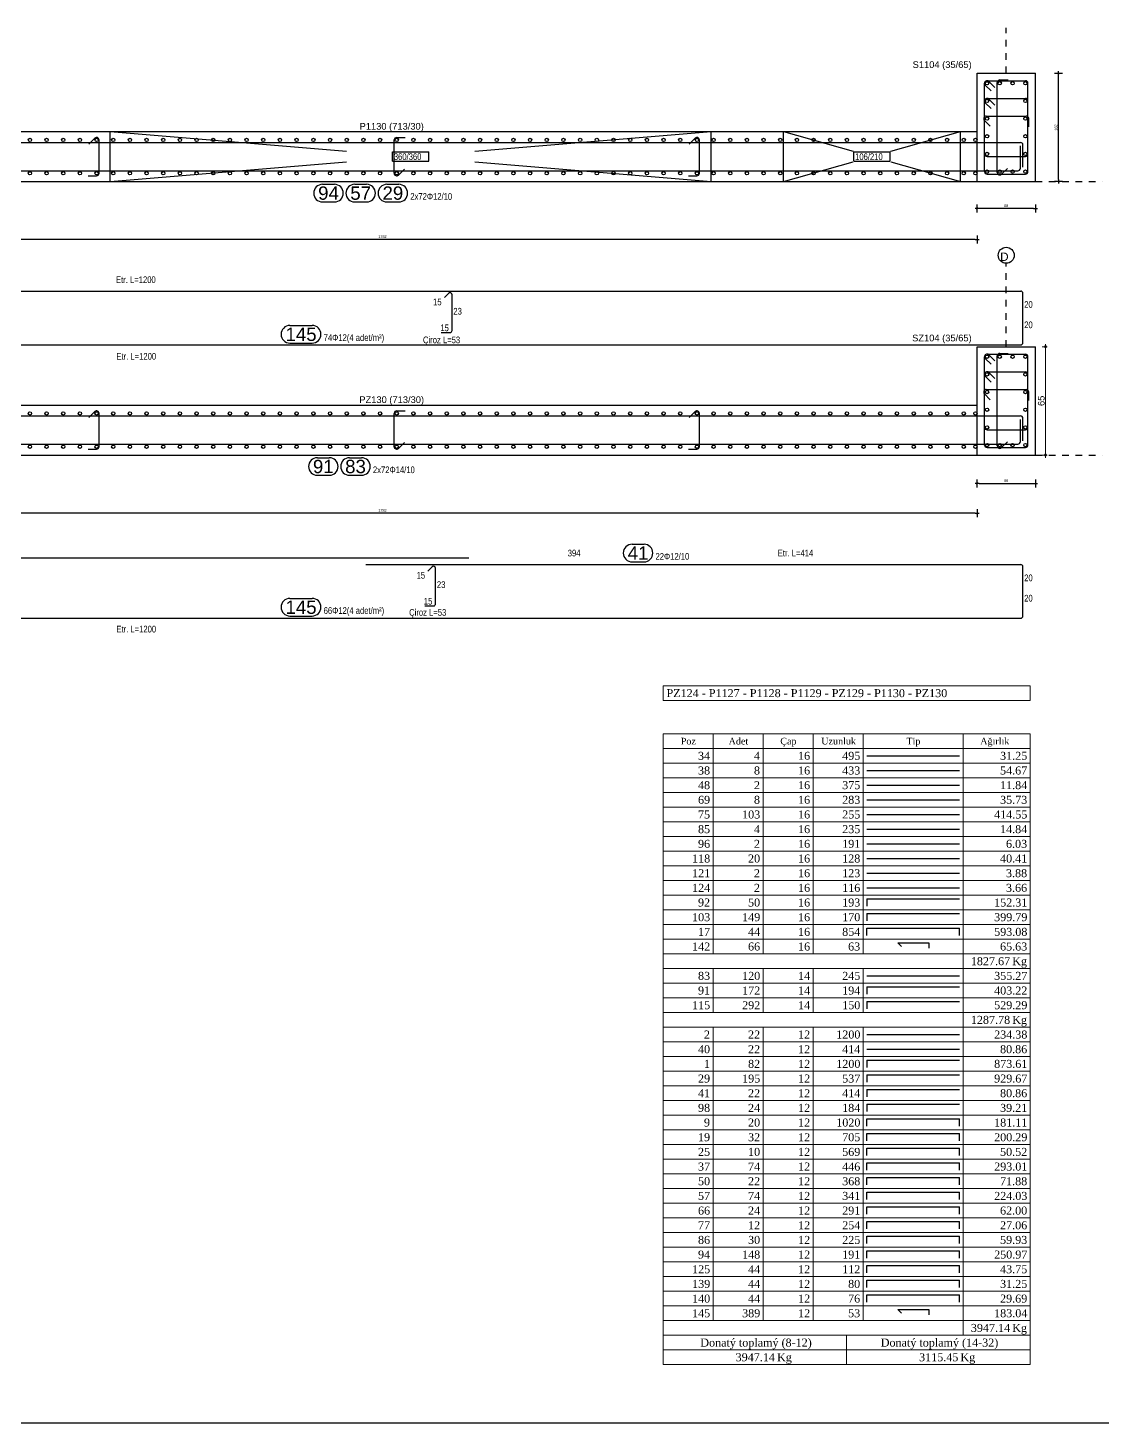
# Model space of a CAD drawing. Header units: metres. Extents: x 419734 to 420376, y 4564732 to 4565123.
# Drawn here: x 419920.16 to 419936.26, y 4564863.97 to 4564884.89 of the extents above; entities that cross this region are included whole.
import ezdxf

# ---------------------------------------------------------------- set-up
doc = ezdxf.new("R2010")
doc.units = ezdxf.units.M
doc.linetypes.add('TRATTO-PUNTO', pattern=[1, 0.5, -0.25, 0, -0.25])
doc.layers.get('Defpoints').update_dxf_attribs({"color": 5})
for name, color, linetype in [('07-SIMBOLI', 1, 'Continuous'), ('Standart', 7, 'Continuous'), ('SW_ASSI', 7, 'TRATTO-PUNTO'), ('SW_DIM', 33, 'Continuous'), ('SW_MAGRONE', 2, 'Continuous'), ('SW_SEZIONI-ARMATURA', 3, 'Continuous'), ('SW_TXT_TESTI', 1, 'Continuous')]:
    doc.layers.add(name, color=color, linetype=linetype)
doc.styles.add('arial_1_18', font='arial.ttf', dxfattribs={"height": 0.2})
doc.styles.add('SWS', font='ARIALN.TTF')
doc.styles.add('times new roman_1_18', font='times.ttf', dxfattribs={"height": 0.2})
doc.dimstyles.new('DIM-SW-20_cm', dxfattribs={"dimtxt": 0.04, "dimasz": 0.03, "dimexe": 0.125, "dimexo": 0.125, "dimgap": 0.02, "dimtad": 1, "dimdec": 0, "dimlfac": 100, "dimzin": 1, "dimdsep": 46, "dimtxsty": 'SWS', "dimblk1": 'D', "dimblk2": 'D', "dimsah": 1, "dimcen": 0.003, "dimdle": 0.0625, "dimse1": 1, "dimse2": 1, "dimclrd": 256, "dimclre": 256, "dimclrt": 256, "dimazin": 0, "dimtfac": 0.75, "dimtdec": 0, "dimtmove": 1, "dimatfit": 3, "dimldrblk": 'D', "dimfxl": 0.125, "dimtvp": 1.5, "dimtolj": 1, "dimtzin": 0, "dimarcsym": 0})

# ---------------------------------------------------------------- blocks, each defined once
blk = doc.blocks.new('D')
for p, q in [((-1, 0), (1, 0)), ((0, 2), (0, -2))]:
    blk.add_line(p, q)
at = {"const_width": 0.141}
blk.add_lwpolyline([(0.48, 0.48), (-0.48, -0.48)], dxfattribs=at)
blk = doc.blocks.new('*D1473')
at = {"layer": 'Defpoints', "color": 0, "ltscale": 0.5, "transparency": 16777216}
for p in [(419934.384, 4564882.586), (419935.259, 4564882.586), (419934.384, 4564882.184)]:
    blk.add_point(p, dxfattribs=at)
at = {"layer": 'SW_DIM', "lineweight": -2, "ltscale": 0.5, "transparency": 16777216}
blk.add_line((419935.229, 4564882.184), (419934.414, 4564882.184), dxfattribs=at)
at = {"layer": 'SW_DIM', "lineweight": -2, "ltscale": 0.5, "transparency": 16777216, "xscale": 0.03, "yscale": 0.03, "zscale": 0.03, "rotation": 180}
blk.add_blockref('D', (419934.384, 4564882.184), dxfattribs=at)
at = {"layer": 'SW_DIM', "lineweight": -2, "ltscale": 0.5, "transparency": 16777216, "xscale": 0.03, "yscale": 0.03, "zscale": 0.03}
blk.add_blockref('D', (419935.259, 4564882.184), dxfattribs=at)
at = {"layer": 'SW_DIM', "ltscale": 0.5, "transparency": 16777216, "insert": (419934.821, 4564882.224), "char_height": 0.04, "attachment_point": 5, "style": 'SWS'}
blk.add_mtext('\\A1;88', dxfattribs=at)
blk = doc.blocks.new('*D1474')
at = {"layer": 'Defpoints', "color": 0, "ltscale": 0.5, "transparency": 16777216}
for p in [(419934.384, 4564882.586), (419916.559, 4564882.42), (419916.559, 4564881.72)]:
    blk.add_point(p, dxfattribs=at)
at = {"layer": 'SW_DIM', "lineweight": -2, "ltscale": 0.5, "transparency": 16777216}
blk.add_line((419934.354, 4564881.72), (419916.589, 4564881.72), dxfattribs=at)
at = {"layer": 'SW_DIM', "lineweight": -2, "ltscale": 0.5, "transparency": 16777216, "xscale": 0.03, "yscale": 0.03, "zscale": 0.03, "rotation": 180}
blk.add_blockref('D', (419916.559, 4564881.72), dxfattribs=at)
at = {"layer": 'SW_DIM', "lineweight": -2, "ltscale": 0.5, "transparency": 16777216, "xscale": 0.03, "yscale": 0.03, "zscale": 0.03}
blk.add_blockref('D', (419934.384, 4564881.72), dxfattribs=at)
at = {"layer": 'SW_DIM', "ltscale": 0.5, "transparency": 16777216, "insert": (419925.471, 4564881.761), "char_height": 0.04, "attachment_point": 5, "style": 'SWS'}
blk.add_mtext('\\A1;1782', dxfattribs=at)
blk = doc.blocks.new('*D1481')
at = {"layer": 'Defpoints', "color": 0, "ltscale": 0.5, "transparency": 16777216}
for p in [(419934.384, 4564878.486), (419935.259, 4564878.486), (419935.259, 4564878.061)]:
    blk.add_point(p, dxfattribs=at)
at = {"layer": 'SW_DIM', "lineweight": -2, "ltscale": 0.5, "transparency": 16777216}
blk.add_line((419934.414, 4564878.061), (419935.229, 4564878.061), dxfattribs=at)
at = {"layer": 'SW_DIM', "lineweight": -2, "ltscale": 0.5, "transparency": 16777216, "xscale": 0.03, "yscale": 0.03, "zscale": 0.03, "rotation": 180}
blk.add_blockref('D', (419934.384, 4564878.061), dxfattribs=at)
at = {"layer": 'SW_DIM', "lineweight": -2, "ltscale": 0.5, "transparency": 16777216, "xscale": 0.03, "yscale": 0.03, "zscale": 0.03}
blk.add_blockref('D', (419935.259, 4564878.061), dxfattribs=at)
at = {"layer": 'SW_DIM', "ltscale": 0.5, "transparency": 16777216, "insert": (419934.821, 4564878.101), "char_height": 0.04, "attachment_point": 5, "style": 'SWS'}
blk.add_mtext('\\A1;88', dxfattribs=at)
blk = doc.blocks.new('*D1482')
at = {"layer": 'Defpoints', "color": 0, "ltscale": 0.5, "transparency": 16777216}
for p in [(419934.384, 4564878.486), (419916.559, 4564878.268), (419916.559, 4564877.614)]:
    blk.add_point(p, dxfattribs=at)
at = {"layer": 'SW_DIM', "lineweight": -2, "ltscale": 0.5, "transparency": 16777216}
blk.add_line((419934.354, 4564877.614), (419916.589, 4564877.614), dxfattribs=at)
at = {"layer": 'SW_DIM', "lineweight": -2, "ltscale": 0.5, "transparency": 16777216, "xscale": 0.03, "yscale": 0.03, "zscale": 0.03, "rotation": 180}
blk.add_blockref('D', (419916.559, 4564877.614), dxfattribs=at)
at = {"layer": 'SW_DIM', "lineweight": -2, "ltscale": 0.5, "transparency": 16777216, "xscale": 0.03, "yscale": 0.03, "zscale": 0.03}
blk.add_blockref('D', (419934.384, 4564877.614), dxfattribs=at)
at = {"layer": 'SW_DIM', "ltscale": 0.5, "transparency": 16777216, "insert": (419925.471, 4564877.655), "char_height": 0.04, "attachment_point": 5, "style": 'SWS'}
blk.add_mtext('\\A1;1782', dxfattribs=at)
blk = doc.blocks.new('*D1484')
at = {"layer": 'Defpoints', "color": 0, "ltscale": 0.5, "transparency": 16777216}
for p in [(419935.259, 4564884.211), (419935.607, 4564884.211), (419935.259, 4564882.586)]:
    blk.add_point(p, dxfattribs=at)
at = {"layer": 'SW_DIM', "lineweight": -2, "ltscale": 0.5, "transparency": 16777216}
blk.add_line((419935.607, 4564882.616), (419935.607, 4564884.181), dxfattribs=at)
at = {"layer": 'SW_DIM', "lineweight": -2, "ltscale": 0.5, "transparency": 16777216, "xscale": 0.03, "yscale": 0.03, "zscale": 0.03}
for p, rotation in [((419935.607, 4564884.211), 90), ((419935.607, 4564882.586), 270)]:
    blk.add_blockref('D', p, dxfattribs=dict(at, rotation=rotation))
at = {"layer": 'SW_DIM', "ltscale": 0.5, "transparency": 16777216, "insert": (419935.567, 4564883.398), "char_height": 0.04, "attachment_point": 5, "rotation": 90, "style": 'SWS'}
blk.add_mtext('\\A1;162', dxfattribs=at)

msp = doc.modelspace()

# ---------------------------------------------------------------- linework, layer by layer
at = {"layer": '07-SIMBOLI', "color": 1}
msp.add_circle((419934.82114, 4564881.48092), 0.12, dxfattribs=at)
at = {"layer": 'Standart', "color": 2}
msp.add_lwpolyline([(419945.91166, 4564863.96691), (419806.01166, 4564863.96691), (419806.01166, 4564906.01358)], dxfattribs=at)
at = {"layer": 'Standart', "color": 1, "linetype": 'Continuous', "lineweight": 5}
for points in [[(419935.35864, 4564880.11092), (419935.43364, 4564880.11092)], [(419935.40864, 4564878.44592), (419935.40864, 4564880.15092)], [(419935.35864, 4564878.48592), (419935.43364, 4564878.48592)], [(419929.67839, 4564874.80458), (419929.67839, 4564875.02458)], [(419929.67839, 4564875.02458), (419935.17839, 4564875.02458)], [(419935.17839, 4564875.02458), (419935.17839, 4564874.80458)], [(419935.17839, 4564874.80458), (419929.67839, 4564874.80458)], [(419929.67839, 4564874.30458), (419935.17839, 4564874.30458)], [(419929.67839, 4564874.30458), (419929.67839, 4564864.84458)], [(419930.42839, 4564874.30458), (419930.42839, 4564871.00458)], [(419931.17839, 4564874.30458), (419931.17839, 4564871.00458)], [(419931.92839, 4564874.30458), (419931.92839, 4564871.00458)], [(419932.67839, 4564874.30458), (419932.67839, 4564871.00458)], [(419934.17839, 4564874.30458), (419934.17839, 4564865.28458)], [(419935.17839, 4564874.30458), (419935.17839, 4564864.84458)], [(419929.67839, 4564874.08458), (419935.17839, 4564874.08458)], [(419929.67839, 4564873.86458), (419935.17839, 4564873.86458)], [(419929.67839, 4564873.64458), (419935.17839, 4564873.64458)], [(419929.67839, 4564873.42458), (419935.17839, 4564873.42458)], [(419929.67839, 4564873.20458), (419935.17839, 4564873.20458)], [(419929.67839, 4564872.98458), (419935.17839, 4564872.98458)], [(419929.67839, 4564872.76458), (419935.17839, 4564872.76458)], [(419929.67839, 4564872.54458), (419935.17839, 4564872.54458)], [(419929.67839, 4564872.32458), (419935.17839, 4564872.32458)], [(419929.67839, 4564872.10458), (419935.17839, 4564872.10458)], [(419929.67839, 4564871.88458), (419935.17839, 4564871.88458)], [(419929.67839, 4564871.66458), (419935.17839, 4564871.66458)], [(419929.67839, 4564871.44458), (419935.17839, 4564871.44458)], [(419929.67839, 4564871.22458), (419935.17839, 4564871.22458)], [(419929.67839, 4564871.00458), (419935.17839, 4564871.00458)], [(419929.67839, 4564870.78458), (419935.17839, 4564870.78458)], [(419930.42839, 4564870.78458), (419930.42839, 4564870.12458)], [(419931.17839, 4564870.78458), (419931.17839, 4564870.12458)], [(419931.92839, 4564870.78458), (419931.92839, 4564870.12458)], [(419932.67839, 4564870.78458), (419932.67839, 4564870.12458)], [(419929.67839, 4564870.56458), (419935.17839, 4564870.56458)], [(419929.67839, 4564870.34458), (419935.17839, 4564870.34458)], [(419929.67839, 4564870.12458), (419935.17839, 4564870.12458)], [(419929.67839, 4564869.90458), (419935.17839, 4564869.90458)], [(419930.42839, 4564869.90458), (419930.42839, 4564865.50458)], [(419931.17839, 4564869.90458), (419931.17839, 4564865.50458)], [(419931.92839, 4564869.90458), (419931.92839, 4564865.50458)], [(419932.67839, 4564869.90458), (419932.67839, 4564865.50458)], [(419929.67839, 4564869.68458), (419935.17839, 4564869.68458)], [(419929.67839, 4564869.46458), (419935.17839, 4564869.46458)], [(419929.67839, 4564869.24458), (419935.17839, 4564869.24458)], [(419929.67839, 4564869.02458), (419935.17839, 4564869.02458)], [(419929.67839, 4564868.80458), (419935.17839, 4564868.80458)], [(419929.67839, 4564868.58458), (419935.17839, 4564868.58458)], [(419929.67839, 4564868.36458), (419935.17839, 4564868.36458)], [(419929.67839, 4564868.14458), (419935.17839, 4564868.14458)], [(419929.67839, 4564867.92458), (419935.17839, 4564867.92458)], [(419929.67839, 4564867.70458), (419935.17839, 4564867.70458)], [(419929.67839, 4564867.48458), (419935.17839, 4564867.48458)], [(419929.67839, 4564867.26458), (419935.17839, 4564867.26458)], [(419929.67839, 4564867.04458), (419935.17839, 4564867.04458)], [(419929.67839, 4564866.82458), (419935.17839, 4564866.82458)], [(419929.67839, 4564866.60458), (419935.17839, 4564866.60458)], [(419929.67839, 4564866.38458), (419935.17839, 4564866.38458)], [(419929.67839, 4564866.16458), (419935.17839, 4564866.16458)], [(419929.67839, 4564865.94458), (419935.17839, 4564865.94458)], [(419929.67839, 4564865.72458), (419935.17839, 4564865.72458)], [(419929.67839, 4564865.50458), (419935.17839, 4564865.50458)], [(419929.67839, 4564865.28458), (419935.17839, 4564865.28458)], [(419932.42839, 4564865.28458), (419932.42839, 4564864.84458)], [(419929.67839, 4564865.06458), (419935.17839, 4564865.06458)], [(419929.67839, 4564864.84458), (419935.17839, 4564864.84458)]]:
    msp.add_lwpolyline(points, dxfattribs=at)
for centre in [(419935.40864, 4564880.11092), (419935.40864, 4564878.48592)]:
    msp.add_circle(centre, 0.015, dxfattribs=at)
at = {"layer": 'SW_ASSI', "ltscale": 0.2}
for points in [[(419934.82114, 4564884.21092), (419934.82114, 4564884.89167)], [(419935.25864, 4564882.58592), (419936.25864, 4564882.58592)], [(419934.82114, 4564880.11092), (419934.82114, 4564881.36092)], [(419935.25864, 4564878.48592), (419936.25864, 4564878.48592)]]:
    msp.add_lwpolyline(points, dxfattribs=at)
at = {"layer": 'SW_MAGRONE'}
for points in [[(419934.38364, 4564882.58592), (419934.38364, 4564884.21092)], [(419934.38364, 4564884.21092), (419935.25864, 4564884.21092)], [(419935.25864, 4564882.58592), (419935.25864, 4564884.21092)], [(419898.13998, 4564883.33592), (419934.38364, 4564883.33592)], [(419921.38806, 4564882.58592), (419921.38806, 4564883.33592)], [(419921.38806, 4564883.33592), (419924.93199, 4564883.04092)], [(419926.85412, 4564883.04092), (419930.39806, 4564883.33592)], [(419930.39806, 4564882.58592), (419930.39806, 4564883.33592)], [(419931.48364, 4564882.58592), (419931.48364, 4564883.33592)], [(419931.48364, 4564883.33592), (419932.52597, 4564883.04092)], [(419933.0913, 4564883.04092), (419934.13364, 4564883.33592)], [(419934.13364, 4564882.58592), (419934.13364, 4564883.33592)], [(419925.62056, 4564883.03092), (419926.16555, 4564883.03092)], [(419925.62056, 4564882.89092), (419925.62056, 4564883.03092)], [(419926.16555, 4564882.89092), (419926.16555, 4564883.03092)], [(419932.53614, 4564883.03092), (419933.08113, 4564883.03092)], [(419932.53614, 4564882.89092), (419932.53614, 4564883.03092)], [(419933.08113, 4564882.89092), (419933.08113, 4564883.03092)], [(419921.38806, 4564882.58592), (419924.93199, 4564882.88092)], [(419925.62056, 4564882.89092), (419926.16555, 4564882.89092)], [(419926.85412, 4564882.88092), (419930.39806, 4564882.58592)], [(419931.48364, 4564882.58592), (419932.52597, 4564882.88092)], [(419932.53614, 4564882.89092), (419933.08113, 4564882.89092)], [(419933.0913, 4564882.88092), (419934.13364, 4564882.58592)], [(419877.43933, 4564882.58592), (419935.25864, 4564882.58592)], [(419934.38364, 4564878.48592), (419934.38364, 4564880.11092)], [(419934.38364, 4564880.11092), (419935.25864, 4564880.11092)], [(419935.25864, 4564878.48592), (419935.25864, 4564880.11092)], [(419898.13998, 4564879.23592), (419934.38364, 4564879.23592)], [(419877.43933, 4564878.48592), (419935.25864, 4564878.48592)]]:
    msp.add_lwpolyline(points, dxfattribs=at)
at = {"layer": 'SW_SEZIONI-ARMATURA'}
for points in [[(419934.49614, 4564882.73592), (419934.49614, 4564884.06092)], [(419934.50712, 4564884.03441), (419934.59551, 4564883.94602)], [(419934.53364, 4564884.09842), (419935.10864, 4564884.09842)], [(419934.56015, 4564884.08744), (419934.64854, 4564883.99905)], [(419934.6878, 4564882.72342), (419934.6878, 4564884.07342)], [(419934.7253, 4564884.11092), (419934.8503, 4564884.11092)], [(419935.14614, 4564882.73592), (419935.14614, 4564884.06092)], [(419934.50712, 4564883.76941), (419934.59551, 4564883.68102)], [(419934.53364, 4564883.83342), (419935.10864, 4564883.83342)], [(419934.56015, 4564883.82244), (419934.64854, 4564883.73405)], [(419934.52114, 4564883.56842), (419935.12114, 4564883.56842)], [(419934.49462, 4564883.50441), (419934.58301, 4564883.41602)], [(419935.15864, 4564883.40592), (419935.15864, 4564883.53092)], [(419877.71433, 4564883.17342), (419935.03364, 4564883.17342)], [(419921.06915, 4564883.14905), (419921.15754, 4564883.23744)], [(419921.22156, 4564882.71092), (419921.22156, 4564883.21092)], [(419925.64656, 4564882.71092), (419925.64656, 4564883.21092)], [(419925.68406, 4564883.24842), (419925.80906, 4564883.24842)], [(419930.06915, 4564883.14905), (419930.15754, 4564883.23744)], [(419930.22156, 4564882.71092), (419930.22156, 4564883.21092)], [(419935.07114, 4564882.80092), (419935.07114, 4564883.13592)], [(419934.53364, 4564882.96342), (419935.10864, 4564882.96342)], [(419935.03364, 4564882.78592), (419935.03364, 4564883.12092)], [(419877.67683, 4564882.74842), (419934.99614, 4564882.74842)], [(419925.71057, 4564882.68441), (419925.79896, 4564882.7728)], [(419934.75182, 4564882.69691), (419934.84021, 4564882.7853)], [(419921.05906, 4564882.67342), (419921.18406, 4564882.67342)], [(419924.57192, 4564882.54592), (419924.75068, 4564882.54592)], [(419925.05447, 4564882.54592), (419925.23323, 4564882.54592)], [(419925.53702, 4564882.54592), (419925.71578, 4564882.54592)], [(419930.05906, 4564882.67342), (419930.18406, 4564882.67342)], [(419934.53364, 4564882.69842), (419935.10864, 4564882.69842)], [(419924.57192, 4564882.28192), (419924.75068, 4564882.28192)], [(419925.05447, 4564882.28192), (419925.23323, 4564882.28192)], [(419925.53702, 4564882.28192), (419925.71578, 4564882.28192)], [(419905.55934, 4564880.94342), (419935.04114, 4564880.94342)], [(419926.39847, 4564880.84602), (419926.46216, 4564880.90971)], [(419926.51337, 4564880.35342), (419926.51337, 4564880.8885)], [(419935.07114, 4564880.16842), (419935.07114, 4564880.91342)], [(419924.08272, 4564880.42865), (419924.41687, 4564880.42865)], [(419926.35087, 4564880.32342), (419926.48337, 4564880.32342)], [(419905.57114, 4564880.13842), (419935.04114, 4564880.13842)], [(419924.08272, 4564880.16465), (419924.41687, 4564880.16465)], [(419934.53364, 4564879.99842), (419935.10864, 4564879.99842)], [(419934.7253, 4564880.01092), (419934.8503, 4564880.01092)], [(419934.49614, 4564878.63592), (419934.49614, 4564879.96092)], [(419934.50712, 4564879.93441), (419934.59551, 4564879.84602)], [(419934.56015, 4564879.98744), (419934.64854, 4564879.89905)], [(419934.6878, 4564878.62342), (419934.6878, 4564879.97342)], [(419935.14614, 4564878.63592), (419935.14614, 4564879.96092)], [(419934.50712, 4564879.66941), (419934.59551, 4564879.58102)], [(419934.53364, 4564879.73342), (419935.10864, 4564879.73342)], [(419934.56015, 4564879.72244), (419934.64854, 4564879.63405)], [(419934.49462, 4564879.40441), (419934.58301, 4564879.31602)], [(419934.52114, 4564879.46842), (419935.12114, 4564879.46842)], [(419935.15864, 4564879.30592), (419935.15864, 4564879.43092)], [(419877.71433, 4564879.07342), (419935.03364, 4564879.07342)], [(419921.06915, 4564879.04905), (419921.15754, 4564879.13744)], [(419921.22156, 4564878.61092), (419921.22156, 4564879.11092)], [(419925.64656, 4564878.61092), (419925.64656, 4564879.11092)], [(419925.68406, 4564879.14842), (419925.80906, 4564879.14842)], [(419930.06915, 4564879.04905), (419930.15754, 4564879.13744)], [(419930.22156, 4564878.61092), (419930.22156, 4564879.11092)], [(419935.03364, 4564878.68592), (419935.03364, 4564879.02092)], [(419935.07114, 4564878.70092), (419935.07114, 4564879.03592)], [(419934.53364, 4564878.86342), (419935.10864, 4564878.86342)], [(419877.67683, 4564878.64842), (419934.99614, 4564878.64842)], [(419921.05906, 4564878.57342), (419921.18406, 4564878.57342)], [(419925.71057, 4564878.58441), (419925.79896, 4564878.6728)], [(419930.05906, 4564878.57342), (419930.18406, 4564878.57342)], [(419934.53364, 4564878.59842), (419935.10864, 4564878.59842)], [(419934.75182, 4564878.59691), (419934.84021, 4564878.6853)], [(419924.49423, 4564878.44592), (419924.67299, 4564878.44592)], [(419924.97678, 4564878.44592), (419925.15554, 4564878.44592)], [(419924.49423, 4564878.18192), (419924.67299, 4564878.18192)], [(419924.97678, 4564878.18192), (419925.15554, 4564878.18192)], [(419929.213, 4564877.14742), (419929.39177, 4564877.14742)], [(419896.76498, 4564876.94342), (419926.76498, 4564876.94342)], [(419929.213, 4564876.88342), (419929.39177, 4564876.88342)], [(419925.22184, 4564876.84342), (419935.04114, 4564876.84342)], [(419926.15158, 4564876.74602), (419926.21527, 4564876.80971)], [(419926.26648, 4564876.25342), (419926.26648, 4564876.7885)], [(419935.07114, 4564876.06842), (419935.07114, 4564876.81342)], [(419924.08272, 4564876.33546), (419924.41687, 4564876.33546)], [(419905.57114, 4564876.03842), (419935.04114, 4564876.03842)], [(419924.08272, 4564876.07146), (419924.41687, 4564876.07146)], [(419926.10398, 4564876.22342), (419926.23648, 4564876.22342)], [(419932.73339, 4564873.97458), (419934.12339, 4564873.97458)], [(419932.73339, 4564873.75458), (419934.12339, 4564873.75458)], [(419932.73339, 4564873.53458), (419934.12339, 4564873.53458)], [(419932.73339, 4564873.31458), (419934.12339, 4564873.31458)], [(419932.73339, 4564873.09458), (419934.12339, 4564873.09458)], [(419932.73339, 4564872.87458), (419934.12339, 4564872.87458)], [(419932.73339, 4564872.65458), (419934.12339, 4564872.65458)], [(419932.73339, 4564872.43458), (419934.12339, 4564872.43458)], [(419932.73339, 4564872.21458), (419934.12339, 4564872.21458)], [(419932.73339, 4564871.99458), (419934.12339, 4564871.99458)], [(419932.73339, 4564871.82958), (419934.12339, 4564871.82958)], [(419932.73339, 4564871.82958), (419932.73339, 4564871.71958)], [(419932.73339, 4564871.60958), (419934.12339, 4564871.60958)], [(419932.73339, 4564871.60958), (419932.73339, 4564871.49958)], [(419932.73339, 4564871.38958), (419934.12339, 4564871.38958)], [(419932.73339, 4564871.27958), (419932.73339, 4564871.38958)], [(419934.12339, 4564871.27958), (419934.12339, 4564871.38958)], [(419933.19672, 4564871.16958), (419933.66005, 4564871.16958)], [(419933.19672, 4564871.16958), (419933.25172, 4564871.11458)], [(419933.66005, 4564871.16958), (419933.66005, 4564871.09203)], [(419932.73339, 4564870.67458), (419934.12339, 4564870.67458)], [(419932.73339, 4564870.50958), (419934.12339, 4564870.50958)], [(419932.73339, 4564870.50958), (419932.73339, 4564870.39958)], [(419932.73339, 4564870.28958), (419934.12339, 4564870.28958)], [(419932.73339, 4564870.28958), (419932.73339, 4564870.17958)], [(419932.73339, 4564869.79458), (419934.12339, 4564869.79458)], [(419932.73339, 4564869.57458), (419934.12339, 4564869.57458)], [(419932.73339, 4564869.40958), (419934.12339, 4564869.40958)], [(419932.73339, 4564869.40958), (419932.73339, 4564869.29958)], [(419932.73339, 4564869.18958), (419934.12339, 4564869.18958)], [(419932.73339, 4564869.18958), (419932.73339, 4564869.07958)], [(419932.73339, 4564868.96958), (419934.12339, 4564868.96958)], [(419932.73339, 4564868.96958), (419932.73339, 4564868.85958)], [(419932.73339, 4564868.74958), (419934.12339, 4564868.74958)], [(419932.73339, 4564868.74958), (419932.73339, 4564868.63958)], [(419932.73339, 4564868.52958), (419934.12339, 4564868.52958)], [(419932.73339, 4564868.41958), (419932.73339, 4564868.52958)], [(419934.12339, 4564868.41958), (419934.12339, 4564868.52958)], [(419932.73339, 4564868.30958), (419934.12339, 4564868.30958)], [(419932.73339, 4564868.19958), (419932.73339, 4564868.30958)], [(419934.12339, 4564868.19958), (419934.12339, 4564868.30958)], [(419932.73339, 4564868.08958), (419934.12339, 4564868.08958)], [(419932.73339, 4564867.97958), (419932.73339, 4564868.08958)], [(419934.12339, 4564867.97958), (419934.12339, 4564868.08958)], [(419932.73339, 4564867.86958), (419934.12339, 4564867.86958)], [(419932.73339, 4564867.75958), (419932.73339, 4564867.86958)], [(419934.12339, 4564867.75958), (419934.12339, 4564867.86958)], [(419932.73339, 4564867.64958), (419934.12339, 4564867.64958)], [(419932.73339, 4564867.53958), (419932.73339, 4564867.64958)], [(419934.12339, 4564867.53958), (419934.12339, 4564867.64958)], [(419932.73339, 4564867.42958), (419934.12339, 4564867.42958)], [(419932.73339, 4564867.31958), (419932.73339, 4564867.42958)], [(419934.12339, 4564867.31958), (419934.12339, 4564867.42958)], [(419932.73339, 4564867.20958), (419934.12339, 4564867.20958)], [(419932.73339, 4564867.09958), (419932.73339, 4564867.20958)], [(419934.12339, 4564867.09958), (419934.12339, 4564867.20958)], [(419932.73339, 4564866.98958), (419934.12339, 4564866.98958)], [(419932.73339, 4564866.87958), (419932.73339, 4564866.98958)], [(419934.12339, 4564866.87958), (419934.12339, 4564866.98958)], [(419932.73339, 4564866.76958), (419934.12339, 4564866.76958)], [(419932.73339, 4564866.65958), (419932.73339, 4564866.76958)], [(419934.12339, 4564866.65958), (419934.12339, 4564866.76958)], [(419932.73339, 4564866.54958), (419934.12339, 4564866.54958)], [(419932.73339, 4564866.43958), (419932.73339, 4564866.54958)], [(419934.12339, 4564866.43958), (419934.12339, 4564866.54958)], [(419932.73339, 4564866.32958), (419934.12339, 4564866.32958)], [(419932.73339, 4564866.21958), (419932.73339, 4564866.32958)], [(419934.12339, 4564866.21958), (419934.12339, 4564866.32958)], [(419932.73339, 4564866.10958), (419934.12339, 4564866.10958)], [(419932.73339, 4564865.99958), (419932.73339, 4564866.10958)], [(419934.12339, 4564865.99958), (419934.12339, 4564866.10958)], [(419932.73339, 4564865.88958), (419934.12339, 4564865.88958)], [(419932.73339, 4564865.77958), (419932.73339, 4564865.88958)], [(419934.12339, 4564865.77958), (419934.12339, 4564865.88958)], [(419933.19672, 4564865.66958), (419933.66005, 4564865.66958)], [(419933.19672, 4564865.66958), (419933.25172, 4564865.61458)], [(419933.66005, 4564865.66958), (419933.66005, 4564865.59203)]]:
    msp.add_lwpolyline(points, dxfattribs=at)
for centre in [(419934.53364, 4564884.06092), (419934.7253, 4564884.06092), (419934.91697, 4564884.06092), (419935.10864, 4564884.06092), (419934.53364, 4564883.79592), (419935.10864, 4564883.79592), (419934.53364, 4564883.53092), (419935.10864, 4564883.53092), (419920.18406, 4564883.21092), (419920.43406, 4564883.21092), (419920.68406, 4564883.21092), (419920.93406, 4564883.21092), (419921.18406, 4564883.21092), (419921.43406, 4564883.21092), (419921.68406, 4564883.21092), (419921.93406, 4564883.21092), (419922.18406, 4564883.21092), (419922.43406, 4564883.21092), (419922.68406, 4564883.21092), (419922.93406, 4564883.21092), (419923.18406, 4564883.21092), (419923.43406, 4564883.21092), (419923.68406, 4564883.21092), (419923.93406, 4564883.21092), (419924.18406, 4564883.21092), (419924.43406, 4564883.21092), (419924.68406, 4564883.21092), (419924.93406, 4564883.21092), (419925.18406, 4564883.21092), (419925.43406, 4564883.21092), (419925.68406, 4564883.21092), (419925.93406, 4564883.21092), (419926.18406, 4564883.21092), (419926.43406, 4564883.21092), (419926.68406, 4564883.21092), (419926.93406, 4564883.21092), (419927.18406, 4564883.21092), (419927.43406, 4564883.21092), (419927.68406, 4564883.21092), (419927.93406, 4564883.21092), (419928.18406, 4564883.21092), (419928.43406, 4564883.21092), (419928.68406, 4564883.21092), (419928.93406, 4564883.21092), (419929.18406, 4564883.21092), (419929.43406, 4564883.21092), (419929.68406, 4564883.21092), (419929.93406, 4564883.21092), (419930.18406, 4564883.21092), (419930.43406, 4564883.21092), (419930.68406, 4564883.21092), (419930.93406, 4564883.21092), (419931.18406, 4564883.21092), (419931.43406, 4564883.21092), (419931.68406, 4564883.21092), (419931.93406, 4564883.21092), (419932.18406, 4564883.21092), (419932.43406, 4564883.21092), (419932.68406, 4564883.21092), (419932.93406, 4564883.21092), (419933.18406, 4564883.21092), (419933.43406, 4564883.21092), (419933.68406, 4564883.21092), (419933.93406, 4564883.21092), (419934.18406, 4564883.21092), (419934.35885, 4564883.21092), (419934.53364, 4564883.26592), (419935.10864, 4564883.26592), (419934.53364, 4564883.00092), (419935.10864, 4564883.00092), (419920.18406, 4564882.71092), (419920.43406, 4564882.71092), (419920.68406, 4564882.71092), (419920.93406, 4564882.71092), (419921.18406, 4564882.71092), (419921.43406, 4564882.71092), (419921.68406, 4564882.71092), (419921.93406, 4564882.71092), (419922.18406, 4564882.71092), (419922.43406, 4564882.71092), (419922.68406, 4564882.71092), (419922.93406, 4564882.71092), (419923.18406, 4564882.71092), (419923.43406, 4564882.71092), (419923.68406, 4564882.71092), (419923.93406, 4564882.71092), (419924.18406, 4564882.71092), (419924.43406, 4564882.71092), (419924.68406, 4564882.71092), (419924.93406, 4564882.71092), (419925.18406, 4564882.71092), (419925.43406, 4564882.71092), (419925.68406, 4564882.71092), (419925.93406, 4564882.71092), (419926.18406, 4564882.71092), (419926.43406, 4564882.71092), (419926.68406, 4564882.71092), (419926.93406, 4564882.71092), (419927.18406, 4564882.71092), (419927.43406, 4564882.71092), (419927.68406, 4564882.71092), (419927.93406, 4564882.71092), (419928.18406, 4564882.71092), (419928.43406, 4564882.71092), (419928.68406, 4564882.71092), (419928.93406, 4564882.71092), (419929.18406, 4564882.71092), (419929.43406, 4564882.71092), (419929.68406, 4564882.71092), (419929.93406, 4564882.71092), (419930.18406, 4564882.71092), (419930.43406, 4564882.71092), (419930.68406, 4564882.71092), (419930.93406, 4564882.71092), (419931.18406, 4564882.71092), (419931.43406, 4564882.71092), (419931.68406, 4564882.71092), (419931.93406, 4564882.71092), (419932.18406, 4564882.71092), (419932.43406, 4564882.71092), (419932.68406, 4564882.71092), (419932.93406, 4564882.71092), (419933.18406, 4564882.71092), (419933.43406, 4564882.71092), (419933.68406, 4564882.71092), (419933.93406, 4564882.71092), (419934.18406, 4564882.71092), (419934.35885, 4564882.71092), (419934.53364, 4564882.73592), (419934.7253, 4564882.73592), (419934.91697, 4564882.73592), (419935.10864, 4564882.73592), (419934.53364, 4564879.96092), (419934.7253, 4564879.96092), (419934.91697, 4564879.96092), (419935.10864, 4564879.96092), (419934.53364, 4564879.69592), (419935.10864, 4564879.69592), (419934.53364, 4564879.43092), (419935.10864, 4564879.43092), (419934.53364, 4564879.16592), (419935.10864, 4564879.16592), (419920.18406, 4564879.11092), (419920.43406, 4564879.11092), (419920.68406, 4564879.11092), (419920.93406, 4564879.11092), (419921.18406, 4564879.11092), (419921.43406, 4564879.11092), (419921.68406, 4564879.11092), (419921.93406, 4564879.11092), (419922.18406, 4564879.11092), (419922.43406, 4564879.11092), (419922.68406, 4564879.11092), (419922.93406, 4564879.11092), (419923.18406, 4564879.11092), (419923.43406, 4564879.11092), (419923.68406, 4564879.11092), (419923.93406, 4564879.11092), (419924.18406, 4564879.11092), (419924.43406, 4564879.11092), (419924.68406, 4564879.11092), (419924.93406, 4564879.11092), (419925.18406, 4564879.11092), (419925.43406, 4564879.11092), (419925.68406, 4564879.11092), (419925.93406, 4564879.11092), (419926.18406, 4564879.11092), (419926.43406, 4564879.11092), (419926.68406, 4564879.11092), (419926.93406, 4564879.11092), (419927.18406, 4564879.11092), (419927.43406, 4564879.11092), (419927.68406, 4564879.11092), (419927.93406, 4564879.11092), (419928.18406, 4564879.11092), (419928.43406, 4564879.11092), (419928.68406, 4564879.11092), (419928.93406, 4564879.11092), (419929.18406, 4564879.11092), (419929.43406, 4564879.11092), (419929.68406, 4564879.11092), (419929.93406, 4564879.11092), (419930.18406, 4564879.11092), (419930.43406, 4564879.11092), (419930.68406, 4564879.11092), (419930.93406, 4564879.11092), (419931.18406, 4564879.11092), (419931.43406, 4564879.11092), (419931.68406, 4564879.11092), (419931.93406, 4564879.11092), (419932.18406, 4564879.11092), (419932.43406, 4564879.11092), (419932.68406, 4564879.11092), (419932.93406, 4564879.11092), (419933.18406, 4564879.11092), (419933.43406, 4564879.11092), (419933.68406, 4564879.11092), (419933.93406, 4564879.11092), (419934.18406, 4564879.11092), (419934.35885, 4564879.11092), (419934.53364, 4564878.90092), (419935.10864, 4564878.90092), (419920.18406, 4564878.61092), (419920.43406, 4564878.61092), (419920.68406, 4564878.61092), (419920.93406, 4564878.61092), (419921.18406, 4564878.61092), (419921.43406, 4564878.61092), (419921.68406, 4564878.61092), (419921.93406, 4564878.61092), (419922.18406, 4564878.61092), (419922.43406, 4564878.61092), (419922.68406, 4564878.61092), (419922.93406, 4564878.61092), (419923.18406, 4564878.61092), (419923.43406, 4564878.61092), (419923.68406, 4564878.61092), (419923.93406, 4564878.61092), (419924.18406, 4564878.61092), (419924.43406, 4564878.61092), (419924.68406, 4564878.61092), (419924.93406, 4564878.61092), (419925.18406, 4564878.61092), (419925.43406, 4564878.61092), (419925.68406, 4564878.61092), (419925.93406, 4564878.61092), (419926.18406, 4564878.61092), (419926.43406, 4564878.61092), (419926.68406, 4564878.61092), (419926.93406, 4564878.61092), (419927.18406, 4564878.61092), (419927.43406, 4564878.61092), (419927.68406, 4564878.61092), (419927.93406, 4564878.61092), (419928.18406, 4564878.61092), (419928.43406, 4564878.61092), (419928.68406, 4564878.61092), (419928.93406, 4564878.61092), (419929.18406, 4564878.61092), (419929.43406, 4564878.61092), (419929.68406, 4564878.61092), (419929.93406, 4564878.61092), (419930.18406, 4564878.61092), (419930.43406, 4564878.61092), (419930.68406, 4564878.61092), (419930.93406, 4564878.61092), (419931.18406, 4564878.61092), (419931.43406, 4564878.61092), (419931.68406, 4564878.61092), (419931.93406, 4564878.61092), (419932.18406, 4564878.61092), (419932.43406, 4564878.61092), (419932.68406, 4564878.61092), (419932.93406, 4564878.61092), (419933.18406, 4564878.61092), (419933.43406, 4564878.61092), (419933.68406, 4564878.61092), (419933.93406, 4564878.61092), (419934.18406, 4564878.61092), (419934.35885, 4564878.61092), (419934.53364, 4564878.63592), (419934.7253, 4564878.63592), (419934.91697, 4564878.63592), (419935.10864, 4564878.63592)]:
    msp.add_circle(centre, 0.025, dxfattribs=at)
for centre, radius, start, end in [((419934.53364, 4564884.06092), 0.0375, 45, 225.00001), ((419934.7253, 4564884.07342), 0.0375, 90, 180), ((419935.10864, 4564884.06092), 0.0375, 0, 90), ((419934.53364, 4564883.79592), 0.0375, 45, 225.00001), ((419935.10864, 4564883.79592), 0.0375, 0, 90), ((419934.52114, 4564883.53092), 0.0375, 90, 225), ((419935.12114, 4564883.53092), 0.0375, 0, 90), ((419921.18406, 4564883.21092), 0.0375, 0, 135), ((419925.68406, 4564883.21092), 0.0375, 90, 180), ((419930.18406, 4564883.21092), 0.0375, 0, 135), ((419935.03364, 4564883.13592), 0.0375, 0, 90), ((419934.53364, 4564883.00092), 0.0375, 180, 270), ((419935.10864, 4564883.00092), 0.0375, 270, 0), ((419934.53364, 4564882.73592), 0.0375, 180, 270), ((419934.7253, 4564882.72342), 0.0375, 180, 315), ((419934.99614, 4564882.78592), 0.0375, 270, 0), ((419935.10864, 4564882.73592), 0.0375, 270, 0), ((419921.18406, 4564882.71092), 0.0375, 270, 0), ((419924.57192, 4564882.41392), 0.132, 90, 270), ((419924.75068, 4564882.41392), 0.132, 270, 90), ((419925.05447, 4564882.41392), 0.132, 90, 270), ((419925.23323, 4564882.41392), 0.132, 270, 90), ((419925.53702, 4564882.41392), 0.132, 90, 270), ((419925.68406, 4564882.71092), 0.0375, 180, 315), ((419925.71578, 4564882.41392), 0.132, 270, 90), ((419930.18406, 4564882.71092), 0.0375, 270, 0), ((419926.48337, 4564880.8885), 0.03, 0, 135), ((419935.04114, 4564880.91342), 0.03, 0, 90), ((419924.08272, 4564880.29665), 0.132, 90, 270), ((419924.41687, 4564880.29665), 0.132, 270, 90), ((419926.48337, 4564880.35342), 0.03, 270, 0), ((419934.53364, 4564879.96092), 0.0375, 45, 225.00001), ((419934.7253, 4564879.97342), 0.0375, 90, 180), ((419935.04114, 4564880.16842), 0.03, 270, 0), ((419935.10864, 4564879.96092), 0.0375, 0, 90), ((419934.53364, 4564879.69592), 0.0375, 45, 225.00001), ((419935.10864, 4564879.69592), 0.0375, 0, 90), ((419934.52114, 4564879.43092), 0.0375, 90, 225), ((419935.12114, 4564879.43092), 0.0375, 0, 90), ((419921.18406, 4564879.11092), 0.0375, 0, 135), ((419925.68406, 4564879.11092), 0.0375, 90, 180), ((419930.18406, 4564879.11092), 0.0375, 0, 135), ((419935.03364, 4564879.03592), 0.0375, 0, 90), ((419934.53364, 4564878.90092), 0.0375, 180, 270), ((419935.10864, 4564878.90092), 0.0375, 270, 0), ((419921.18406, 4564878.61092), 0.0375, 270, 0), ((419925.68406, 4564878.61092), 0.0375, 180, 315), ((419930.18406, 4564878.61092), 0.0375, 270, 0), ((419934.53364, 4564878.63592), 0.0375, 180, 270), ((419934.7253, 4564878.62342), 0.0375, 180, 315), ((419934.99614, 4564878.68592), 0.0375, 270, 0), ((419935.10864, 4564878.63592), 0.0375, 270, 0), ((419924.49423, 4564878.31392), 0.132, 90, 270), ((419924.67299, 4564878.31392), 0.132, 270, 90), ((419924.97678, 4564878.31392), 0.132, 90, 270), ((419925.15554, 4564878.31392), 0.132, 270, 90), ((419929.213, 4564877.01542), 0.132, 90, 270), ((419929.39177, 4564877.01542), 0.132, 270, 90), ((419926.23648, 4564876.7885), 0.03, 0, 135), ((419935.04114, 4564876.81342), 0.03, 0, 90), ((419924.08272, 4564876.20346), 0.132, 90, 270), ((419924.41687, 4564876.20346), 0.132, 270, 90), ((419926.23648, 4564876.25342), 0.03, 270, 0), ((419935.04114, 4564876.06842), 0.03, 270, 0)]:
    msp.add_arc(centre, radius, start, end, dxfattribs=at)

# ---------------------------------------------------------------- texts
at = {"layer": 'Standart', "color": 1, "linetype": 'Continuous', "lineweight": 5, "style": 'arial_1_18'}
for s, p in [('S1104 (35/65)', (419933.4183, 4564884.29092)), ('P1130 (713/30)', (419925.12733, 4564883.36592)), ('SZ104 (35/65)', (419933.41066, 4564880.19092)), ('PZ130 (713/30)', (419925.12351, 4564879.26592))]:
    msp.add_text(s, height=0.1, dxfattribs=at).set_placement(p)
at = {"layer": 'Standart', "color": 3, "linetype": 'Continuous', "lineweight": 5, "style": 'arial_1_18'}
for s, p in [('94', (419924.50592, 4564882.31392)), ('57', (419924.98847, 4564882.31392)), ('29', (419925.47102, 4564882.31392)), ('145', (419924.01672, 4564880.19665)), ('91', (419924.42823, 4564878.21392)), ('83', (419924.91078, 4564878.21392)), ('41', (419929.147, 4564876.91542)), ('145', (419924.01672, 4564876.10346))]:
    msp.add_text(s, height=0.2, dxfattribs=at).set_placement(p)
at = {"layer": 'Standart', "color": 5, "linetype": 'Continuous', "lineweight": 5, "style": 'arial_1_18'}
msp.add_text('65', height=0.1, rotation=90, dxfattribs=at).set_placement((419935.39614, 4564879.22073))
at = {"layer": 'Standart', "color": 5, "linetype": 'Continuous', "lineweight": -3, "style": 'times new roman_1_18'}
msp.add_text('PZ124 - P1127 - P1128 - P1129 - PZ129 - P1130 - PZ130', height=0.12, dxfattribs=at).set_placement((419929.72839, 4564874.85458))
at = {"layer": 'Standart', "color": 5, "linetype": 'Continuous', "lineweight": 5, "style": 'times new roman_1_18'}
for s, height, p in [('Poz', 0.1, (419929.9425, 4564874.14458)), ('Adet', 0.1, (419930.65969, 4564874.14458)), ('Çap', 0.1, (419931.43432, 4564874.14458)), ('Uzunluk', 0.1, (419932.04872, 4564874.14458)), ('Tip', 0.1, (419933.32569, 4564874.14458)), ('Ağırlık', 0.1, (419934.43191, 4564874.14458)), ('1827.67', 0.12, (419934.29118, 4564870.83458)), ('Kg', 0.12, (419934.91156, 4564870.83458)), ('1287.78', 0.12, (419934.29118, 4564869.95458)), ('Kg', 0.12, (419934.91156, 4564869.95458)), ('3947.14', 0.12, (419934.29118, 4564865.33458)), ('Kg', 0.12, (419934.91156, 4564865.33458)), ('Donatý toplamý (8-12)', 0.12, (419930.23519, 4564865.11458)), ('Donatý toplamý (14-32)', 0.12, (419932.9408, 4564865.11458)), ('3947.14', 0.12, (419930.76488, 4564864.89458)), ('Kg', 0.12, (419931.38526, 4564864.89458)), ('3115.45', 0.12, (419933.51488, 4564864.89458)), ('Kg', 0.12, (419934.13526, 4564864.89458))]:
    msp.add_text(s, height=height, dxfattribs=at).set_placement(p)
at = {"layer": 'SW_ASSI', "ltscale": 0.2, "style": 'arial_1_18'}
msp.add_text('D', height=0.125, dxfattribs=at).set_placement((419934.73044, 4564881.3972))
at = {"layer": 'SW_TXT_TESTI', "style": 'SWS'}
for s, p in [('360/360', (419925.64056, 4564882.91092)), ('106/210', (419932.55614, 4564882.91092)), ('2x72Φ12/10', (419925.88768, 4564882.31392)), ('Etr. L=1200', (419921.47589, 4564881.06542)), ('15', (419926.22894, 4564880.73188)), ('23', (419926.53337, 4564880.59217)), ('20', (419935.09114, 4564880.69342)), ('15', (419926.33799, 4564880.34342)), ('20', (419935.09114, 4564880.38842)), ('74Φ12(4 adet/m²)', (419924.58876, 4564880.19665)), ('Çiroz L=53', (419926.07742, 4564880.16262)), ('Etr. L=1200', (419921.4818, 4564879.91642)), ('2x72Φ14/10', (419925.32744, 4564878.21392)), ('394', (419928.24803, 4564876.96542)), ('Etr. L=414', (419931.39642, 4564876.96542)), ('22Φ12/10', (419929.56366, 4564876.91542)), ('15', (419925.98205, 4564876.63188)), ('20', (419935.09114, 4564876.59342)), ('23', (419926.28648, 4564876.49217)), ('15', (419926.0911, 4564876.24342)), ('20', (419935.09114, 4564876.28842)), ('66Φ12(4 adet/m²)', (419924.58876, 4564876.10346)), ('Çiroz L=53', (419925.87024, 4564876.07584)), ('Etr. L=1200', (419921.4818, 4564875.82493))]:
    msp.add_text(s, height=0.1, dxfattribs=at).set_placement(p)
at = {"layer": 'SW_TXT_TESTI', "linetype": 'Continuous', "lineweight": 5, "style": 'times new roman_1_18'}
for s, p in [('34', (419930.20084, 4564873.91458)), ('4', (419931.03961, 4564873.91458)), ('16', (419931.70084, 4564873.91458)), ('495', (419932.36207, 4564873.91458)), ('31.25', (419934.72891, 4564873.91458)), ('38', (419930.20084, 4564873.69458)), ('8', (419931.03961, 4564873.69458)), ('16', (419931.70084, 4564873.69458)), ('433', (419932.36207, 4564873.69458)), ('54.67', (419934.72891, 4564873.69458)), ('48', (419930.20084, 4564873.47458)), ('2', (419931.03961, 4564873.47458)), ('16', (419931.70084, 4564873.47458)), ('375', (419932.36207, 4564873.47458)), ('11.84', (419934.72891, 4564873.47458)), ('69', (419930.20084, 4564873.25458)), ('8', (419931.03961, 4564873.25458)), ('16', (419931.70084, 4564873.25458)), ('283', (419932.36207, 4564873.25458)), ('35.73', (419934.72891, 4564873.25458)), ('75', (419930.20084, 4564873.03458)), ('103', (419930.86207, 4564873.03458)), ('16', (419931.70084, 4564873.03458)), ('255', (419932.36207, 4564873.03458)), ('414.55', (419934.64014, 4564873.03458)), ('85', (419930.20084, 4564872.81458)), ('4', (419931.03961, 4564872.81458)), ('16', (419931.70084, 4564872.81458)), ('235', (419932.36207, 4564872.81458)), ('14.84', (419934.72891, 4564872.81458)), ('96', (419930.20084, 4564872.59458)), ('2', (419931.03961, 4564872.59458)), ('16', (419931.70084, 4564872.59458)), ('191', (419932.36207, 4564872.59458)), ('6.03', (419934.81768, 4564872.59458)), ('118', (419930.11207, 4564872.37458)), ('20', (419930.95084, 4564872.37458)), ('16', (419931.70084, 4564872.37458)), ('128', (419932.36207, 4564872.37458)), ('40.41', (419934.72891, 4564872.37458)), ('121', (419930.11207, 4564872.15458)), ('2', (419931.03961, 4564872.15458)), ('16', (419931.70084, 4564872.15458)), ('123', (419932.36207, 4564872.15458)), ('3.88', (419934.81768, 4564872.15458)), ('124', (419930.11207, 4564871.93458)), ('2', (419931.03961, 4564871.93458)), ('16', (419931.70084, 4564871.93458)), ('116', (419932.36207, 4564871.93458)), ('3.66', (419934.81768, 4564871.93458)), ('92', (419930.20084, 4564871.71458)), ('50', (419930.95084, 4564871.71458)), ('16', (419931.70084, 4564871.71458)), ('193', (419932.36207, 4564871.71458)), ('152.31', (419934.64014, 4564871.71458)), ('103', (419930.11207, 4564871.49458)), ('149', (419930.86207, 4564871.49458)), ('16', (419931.70084, 4564871.49458)), ('170', (419932.36207, 4564871.49458)), ('399.79', (419934.64014, 4564871.49458)), ('17', (419930.20084, 4564871.27458)), ('44', (419930.95084, 4564871.27458)), ('16', (419931.70084, 4564871.27458)), ('854', (419932.36207, 4564871.27458)), ('593.08', (419934.64014, 4564871.27458)), ('142', (419930.11207, 4564871.05458)), ('66', (419930.95084, 4564871.05458)), ('16', (419931.70084, 4564871.05458)), ('63', (419932.45084, 4564871.05458)), ('65.63', (419934.72891, 4564871.05458)), ('83', (419930.20084, 4564870.61458)), ('120', (419930.86207, 4564870.61458)), ('14', (419931.70084, 4564870.61458)), ('245', (419932.36207, 4564870.61458)), ('355.27', (419934.64014, 4564870.61458)), ('91', (419930.20084, 4564870.39458)), ('172', (419930.86207, 4564870.39458)), ('14', (419931.70084, 4564870.39458)), ('194', (419932.36207, 4564870.39458)), ('403.22', (419934.64014, 4564870.39458)), ('115', (419930.11207, 4564870.17458)), ('292', (419930.86207, 4564870.17458)), ('14', (419931.70084, 4564870.17458)), ('150', (419932.36207, 4564870.17458)), ('529.29', (419934.64014, 4564870.17458)), ('2', (419930.28961, 4564869.73458)), ('22', (419930.95084, 4564869.73458)), ('12', (419931.70084, 4564869.73458)), ('1200', (419932.2733, 4564869.73458)), ('234.38', (419934.64014, 4564869.73458)), ('40', (419930.20084, 4564869.51458)), ('22', (419930.95084, 4564869.51458)), ('12', (419931.70084, 4564869.51458)), ('414', (419932.36207, 4564869.51458)), ('80.86', (419934.72891, 4564869.51458)), ('1', (419930.28961, 4564869.29458)), ('82', (419930.95084, 4564869.29458)), ('12', (419931.70084, 4564869.29458)), ('1200', (419932.2733, 4564869.29458)), ('873.61', (419934.64014, 4564869.29458)), ('29', (419930.20084, 4564869.07458)), ('195', (419930.86207, 4564869.07458)), ('12', (419931.70084, 4564869.07458)), ('537', (419932.36207, 4564869.07458)), ('929.67', (419934.64014, 4564869.07458)), ('41', (419930.20084, 4564868.85458)), ('22', (419930.95084, 4564868.85458)), ('12', (419931.70084, 4564868.85458)), ('414', (419932.36207, 4564868.85458)), ('80.86', (419934.72891, 4564868.85458)), ('98', (419930.20084, 4564868.63458)), ('24', (419930.95084, 4564868.63458)), ('12', (419931.70084, 4564868.63458)), ('184', (419932.36207, 4564868.63458)), ('39.21', (419934.72891, 4564868.63458)), ('9', (419930.28961, 4564868.41458)), ('20', (419930.95084, 4564868.41458)), ('12', (419931.70084, 4564868.41458)), ('1020', (419932.2733, 4564868.41458)), ('181.11', (419934.64014, 4564868.41458)), ('19', (419930.20084, 4564868.19458)), ('32', (419930.95084, 4564868.19458)), ('12', (419931.70084, 4564868.19458)), ('705', (419932.36207, 4564868.19458)), ('200.29', (419934.64014, 4564868.19458)), ('25', (419930.20084, 4564867.97458)), ('10', (419930.95084, 4564867.97458)), ('12', (419931.70084, 4564867.97458)), ('569', (419932.36207, 4564867.97458)), ('50.52', (419934.72891, 4564867.97458)), ('37', (419930.20084, 4564867.75458)), ('74', (419930.95084, 4564867.75458)), ('12', (419931.70084, 4564867.75458)), ('446', (419932.36207, 4564867.75458)), ('293.01', (419934.64014, 4564867.75458)), ('50', (419930.20084, 4564867.53458)), ('22', (419930.95084, 4564867.53458)), ('12', (419931.70084, 4564867.53458)), ('368', (419932.36207, 4564867.53458)), ('71.88', (419934.72891, 4564867.53458)), ('224.03', (419934.64014, 4564867.31458)), ('57', (419930.20084, 4564867.31458)), ('74', (419930.95084, 4564867.31458)), ('12', (419931.70084, 4564867.31458)), ('341', (419932.36207, 4564867.31458)), ('66', (419930.20084, 4564867.09458)), ('24', (419930.95084, 4564867.09458)), ('12', (419931.70084, 4564867.09458)), ('291', (419932.36207, 4564867.09458)), ('62.00', (419934.72891, 4564867.09458)), ('77', (419930.20084, 4564866.87458)), ('12', (419930.95084, 4564866.87458)), ('12', (419931.70084, 4564866.87458)), ('254', (419932.36207, 4564866.87458)), ('27.06', (419934.72891, 4564866.87458)), ('86', (419930.20084, 4564866.65458)), ('30', (419930.95084, 4564866.65458)), ('12', (419931.70084, 4564866.65458)), ('225', (419932.36207, 4564866.65458)), ('59.93', (419934.72891, 4564866.65458)), ('94', (419930.20084, 4564866.43458)), ('148', (419930.86207, 4564866.43458)), ('12', (419931.70084, 4564866.43458)), ('191', (419932.36207, 4564866.43458)), ('250.97', (419934.64014, 4564866.43458)), ('125', (419930.11207, 4564866.21458)), ('44', (419930.95084, 4564866.21458)), ('12', (419931.70084, 4564866.21458)), ('112', (419932.36207, 4564866.21458)), ('43.75', (419934.72891, 4564866.21458)), ('139', (419930.11207, 4564865.99458)), ('44', (419930.95084, 4564865.99458)), ('12', (419931.70084, 4564865.99458)), ('80', (419932.45084, 4564865.99458)), ('31.25', (419934.72891, 4564865.99458)), ('140', (419930.11207, 4564865.77458)), ('44', (419930.95084, 4564865.77458)), ('12', (419931.70084, 4564865.77458)), ('76', (419932.45084, 4564865.77458)), ('29.69', (419934.72891, 4564865.77458)), ('145', (419930.11207, 4564865.55458)), ('389', (419930.86207, 4564865.55458)), ('12', (419931.70084, 4564865.55458)), ('53', (419932.45084, 4564865.55458)), ('183.04', (419934.64014, 4564865.55458))]:
    msp.add_text(s, height=0.12, dxfattribs=at).set_placement(p)

# ---------------------------------------------------------------- dimensions: what is measured, and where the dimension line sits
at = {"layer": 'SW_DIM', "ltscale": 0.5}
dim = msp.add_linear_dim(base=(419935.60730811, 4564884.21092409), p1=(419935.25863718, 4564882.58592409), p2=(419935.25863718, 4564884.21092408), angle=90, dimstyle='DIM-SW-20_cm', override={"dimtxsty": 'SWS', "dimldrblk": 'D'}, dxfattribs=at)
dim.commit()
dim.dimension.update_dxf_attribs({"geometry": '*D1484', "text_midpoint": (419935.56688519, 4564883.39842409)})
for base, p1, p2, picture, middle in [((419916.55906, 4564881.7202), (419934.38364, 4564882.58592), (419916.55906, 4564882.42018), '*D1474', (419925.47135, 4564881.76062)), ((419934.3836371802, 4564882.183585301), (419935.2586371802, 4564882.5859240852), (419934.3836371802, 4564882.5859240852), '*D1473', (419934.8211371802, 4564882.2240082202)), ((419916.55906, 4564877.61428), (419934.38364, 4564878.48592), (419916.55906, 4564878.26847), '*D1482', (419925.47135, 4564877.6547)), ((419935.2586371802, 4564878.0610586666), (419934.3836371802, 4564878.4859242383), (419935.2586371802, 4564878.4859242383), '*D1481', (419934.8211371802, 4564878.1014815858))]:
    dim = msp.add_linear_dim(base=base, p1=p1, p2=p2, dimstyle='DIM-SW-20_cm', override={"dimtxsty": 'SWS', "dimldrblk": 'D'}, dxfattribs=at)
    dim.commit()
    dim.dimension.update_dxf_attribs({"geometry": picture, "text_midpoint": middle})

doc.saveas('drawing.dxf')
